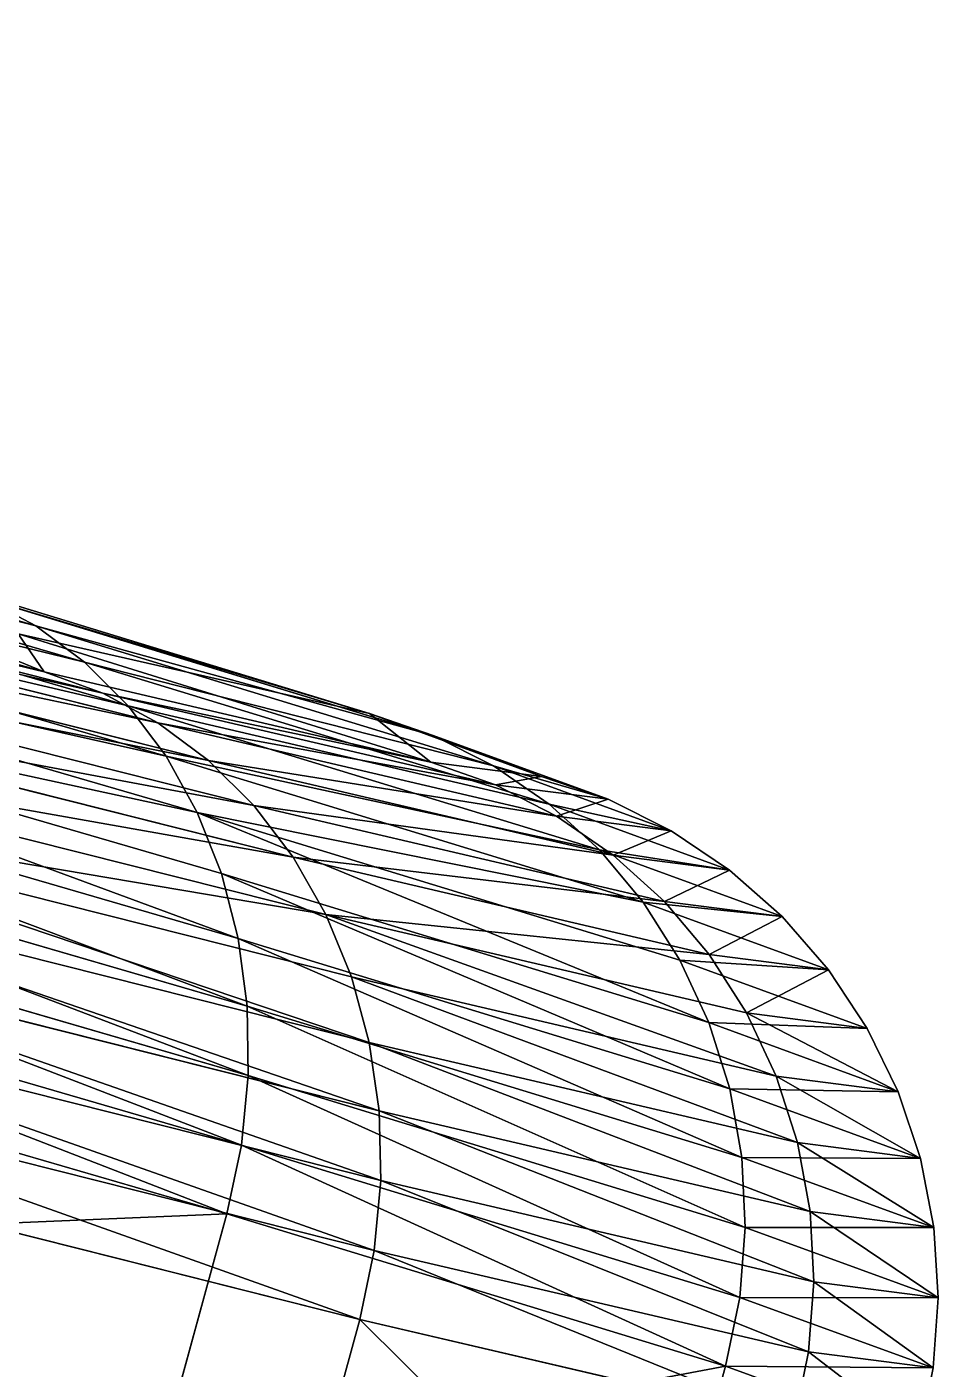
# Model space of a CAD drawing. Header units: millimetres. Extents: x 356.7 to 443, y 110.3 to 191.8.
# Drawn here: x 423.998 to 425.691, y 176.993 to 179.488 of the extents above; entities that cross this region are included whole.
import ezdxf

# ---------------------------------------------------------------- set-up
doc = ezdxf.new("R2010")
doc.units = ezdxf.units.MM

msp = doc.modelspace()

# ---------------------------------------------------------------- linework, layer by layer
at = {"extrusion": (0.263067, 0.964679, 0.013815)}
for p, q in [((424.0143, 178.3744, 69.2298), (422.7016, 178.7562, 67.5627)), ((424.105, 178.307, 69.1639), (422.7726, 178.6946, 67.4717)), ((424.1861, 178.2258, 69.1012), (422.8351, 178.6188, 67.3854)), ((422.8497, 178.5865, 79.0587), (424.0303, 178.2889, 77.3619)), ((422.939, 178.552, 79.1478), (424.1388, 178.2495, 77.4234)), ((424.2564, 178.1321, 69.0428), (422.888, 178.5302, 67.305)), ((423.0222, 178.5016, 79.2352), (424.241, 178.1943, 77.4835)), ((424.6344, 178.2114, 71.2693), (423.8106, 178.4633, 69.3668)), ((423.098, 178.4361, 79.3194), (424.3351, 178.1243, 77.5414)), ((424.3145, 178.0277, 68.9897), (422.9305, 178.4302, 67.2321)), ((424.7528, 178.1708, 71.2314), (423.9156, 178.4267, 69.2978)), ((423.9156, 178.4267, 69.2978), (424.0143, 178.3744, 69.2298)), ((424.8646, 178.1143, 71.1939), (424.0143, 178.3744, 69.2298)), ((424.0143, 178.3744, 69.2298), (424.105, 178.307, 69.1639)), ((423.1651, 178.3568, 79.3988), (424.4195, 178.0405, 77.5959)), ((424.3594, 177.9141, 68.9428), (422.9618, 178.3207, 67.1678)), ((424.0303, 178.2889, 77.3619), (424.1388, 178.2495, 77.4234)), ((424.0303, 178.2889, 77.3619), (424.748, 178.1211, 75.4079)), ((424.105, 178.307, 69.1639), (424.1861, 178.2258, 69.1012)), ((424.9681, 178.0431, 71.1574), (424.105, 178.307, 69.1639)), ((423.2223, 178.2648, 79.4722), (424.4927, 177.9445, 77.6463)), ((424.1388, 178.2495, 77.4234), (424.241, 178.1943, 77.4835)), ((424.1388, 178.2495, 77.4234), (424.8683, 178.079, 75.4375)), ((424.1861, 178.2258, 69.1012), (424.2564, 178.1321, 69.0428)), ((425.0613, 177.9582, 71.1226), (424.1861, 178.2258, 69.1012)), ((424.9541, 178.0947, 73.3298), (424.6344, 178.2114, 71.2693)), ((424.6344, 178.2114, 71.2693), (424.7528, 178.1708, 71.2314)), ((424.3905, 177.7935, 68.903), (422.9813, 178.2034, 67.1133)), ((424.241, 178.1943, 77.4835), (424.3351, 178.1243, 77.5414)), ((424.241, 178.1943, 77.4835), (424.982, 178.0212, 75.4663)), ((423.2685, 178.1618, 79.5382), (424.5535, 177.8379, 77.6915)), ((424.7528, 178.1708, 71.2314), (424.8646, 178.1143, 71.1939)), ((425.0777, 178.0522, 73.3255), (424.7528, 178.1708, 71.2314)), ((425.1427, 177.8611, 71.0901), (424.2564, 178.1321, 69.0428)), ((424.2564, 178.1321, 69.0428), (424.3145, 178.0277, 68.9897)), ((424.3351, 178.1243, 77.5414), (424.4195, 178.0405, 77.5959)), ((424.3351, 178.1243, 77.5414), (425.0872, 177.9485, 75.4939)), ((424.748, 178.1211, 75.4079), (424.8683, 178.079, 75.4375)), ((424.748, 178.1211, 75.4079), (424.9541, 178.0947, 73.3298)), ((424.8646, 178.1143, 71.1939), (424.9681, 178.0431, 71.1574)), ((425.1947, 177.9939, 73.321), (424.8646, 178.1143, 71.1939)), ((425.0777, 178.0522, 73.3255), (424.9541, 178.0947, 73.3298)), ((424.4072, 177.6678, 68.8709), (422.9888, 178.0804, 67.0695)), ((424.8683, 178.079, 75.4375), (424.982, 178.0212, 75.4663)), ((424.8683, 178.079, 75.4375), (425.0777, 178.0522, 73.3255)), ((423.3032, 178.0496, 79.5959), (424.6008, 177.7224, 77.7308)), ((424.4195, 178.0405, 77.5959), (424.4927, 177.9445, 77.6463)), ((424.4195, 178.0405, 77.5959), (425.1821, 177.8623, 75.5198)), ((425.3031, 177.9208, 73.3164), (424.9681, 178.0431, 71.1574)), ((424.9681, 178.0431, 71.1574), (425.0613, 177.9582, 71.1226)), ((425.1947, 177.9939, 73.321), (425.0777, 178.0522, 73.3255)), ((425.211, 177.7535, 71.0604), (424.3145, 178.0277, 68.9897)), ((424.3145, 178.0277, 68.9897), (424.3594, 177.9141, 68.9428)), ((424.982, 178.0212, 75.4663), (425.0872, 177.9485, 75.4939)), ((424.982, 178.0212, 75.4663), (425.1947, 177.9939, 73.321)), ((425.3031, 177.9208, 73.3164), (425.1947, 177.9939, 73.321)), ((424.4091, 177.5392, 68.847), (422.9841, 177.9537, 67.0371)), ((424.4927, 177.9445, 77.6463), (424.5535, 177.8379, 77.6915)), ((424.4927, 177.9445, 77.6463), (425.2651, 177.764, 75.5436)), ((425.401, 177.8342, 73.3119), (425.0613, 177.9582, 71.1226)), ((425.0613, 177.9582, 71.1226), (425.1427, 177.8611, 71.0901)), ((425.0872, 177.9485, 75.4939), (425.1821, 177.8623, 75.5198)), ((425.0872, 177.9485, 75.4939), (425.3031, 177.9208, 73.3164)), ((423.3255, 177.9301, 79.6441), (424.6339, 177.6002, 77.7636)), ((425.2648, 177.6373, 71.034), (424.3594, 177.9141, 68.9428)), ((424.3594, 177.9141, 68.9428), (424.3905, 177.7935, 68.903)), ((425.401, 177.8342, 73.3119), (425.3031, 177.9208, 73.3164)), ((425.1427, 177.8611, 71.0901), (425.211, 177.7535, 71.0604)), ((425.4868, 177.7355, 73.3074), (425.1427, 177.8611, 71.0901)), ((425.1821, 177.8623, 75.5198), (425.2651, 177.764, 75.5436)), ((425.1821, 177.8623, 75.5198), (425.401, 177.8342, 73.3119)), ((424.5535, 177.8379, 77.6915), (424.6008, 177.7224, 77.7308)), ((424.5535, 177.8379, 77.6915), (425.3347, 177.6553, 75.5647)), ((424.3963, 177.4099, 68.8317), (422.9672, 177.8256, 67.0167)), ((425.4868, 177.7355, 73.3074), (425.401, 177.8342, 73.3119)), ((423.3352, 177.8053, 79.682), (424.6522, 177.4732, 77.7893)), ((424.3905, 177.7935, 68.903), (424.4072, 177.6678, 68.8709)), ((425.3034, 177.5143, 71.0115), (424.3905, 177.7935, 68.903)), ((425.2651, 177.764, 75.5436), (425.3347, 177.6553, 75.5647)), ((425.2651, 177.764, 75.5436), (425.4868, 177.7355, 73.3074)), ((425.211, 177.7535, 71.0604), (425.2648, 177.6373, 71.034)), ((425.559, 177.6265, 73.303), (425.211, 177.7535, 71.0604)), ((425.559, 177.6265, 73.303), (425.4868, 177.7355, 73.3074)), ((424.6008, 177.7224, 77.7308), (424.6339, 177.6002, 77.7636)), ((424.6008, 177.7224, 77.7308), (425.3898, 177.538, 75.583)), ((424.369, 177.2821, 68.8254), (422.9385, 177.6982, 67.0087)), ((423.3321, 177.6773, 79.709), (424.6553, 177.3437, 77.8074)), ((425.326, 177.3868, 70.9931), (424.4072, 177.6678, 68.8709)), ((424.4072, 177.6678, 68.8709), (424.4091, 177.5392, 68.847)), ((425.2648, 177.6373, 71.034), (425.3034, 177.5143, 71.0115)), ((425.6163, 177.509, 73.2989), (425.2648, 177.6373, 71.034)), ((425.3347, 177.6553, 75.5647), (425.3898, 177.538, 75.583)), ((425.3347, 177.6553, 75.5647), (425.559, 177.6265, 73.303)), ((425.6163, 177.509, 73.2989), (425.559, 177.6265, 73.303)), ((424.6339, 177.6002, 77.7636), (424.6522, 177.4732, 77.7893)), ((424.6339, 177.6002, 77.7636), (425.4294, 177.4143, 75.598)), ((423.3163, 177.5484, 79.7247), (424.6432, 177.2139, 77.8176)), ((424.4091, 177.5392, 68.847), (424.3963, 177.4099, 68.8317)), ((425.3323, 177.2569, 70.9792), (424.4091, 177.5392, 68.847)), ((425.3898, 177.538, 75.583), (425.4294, 177.4143, 75.598)), ((425.3898, 177.538, 75.583), (425.6163, 177.509, 73.2989)), ((425.6577, 177.385, 73.295), (425.3034, 177.5143, 71.0115)), ((425.3034, 177.5143, 71.0115), (425.326, 177.3868, 70.9931)), ((425.6577, 177.385, 73.295), (425.6163, 177.509, 73.2989)), ((424.6522, 177.4732, 77.7893), (424.6553, 177.3437, 77.8074)), ((424.6522, 177.4732, 77.7893), (425.4528, 177.2861, 75.6096)), ((423.2879, 177.4208, 79.7288), (424.6161, 177.0859, 77.8199)), ((425.4294, 177.4143, 75.598), (425.4528, 177.2861, 75.6096)), ((425.4294, 177.4143, 75.598), (425.6577, 177.385, 73.295)), ((424.3963, 177.4099, 68.8317), (424.369, 177.2821, 68.8254)), ((425.3221, 177.1268, 70.97), (424.3963, 177.4099, 68.8317)), ((425.6827, 177.2566, 73.2915), (425.326, 177.3868, 70.9931)), ((425.326, 177.3868, 70.9931), (425.3323, 177.2569, 70.9792)), ((425.6827, 177.2566, 73.2915), (425.6577, 177.385, 73.295)), ((424.6553, 177.3437, 77.8074), (424.6432, 177.2139, 77.8176)), ((424.6553, 177.3437, 77.8074), (425.4597, 177.1557, 75.6174)), ((424.2375, 176.7998, 68.8185), (424.369, 177.2821, 68.8254)), ((425.2957, 176.9988, 70.9657), (424.369, 177.2821, 68.8254)), ((425.4528, 177.2861, 75.6096), (425.4597, 177.1557, 75.6174)), ((425.4528, 177.2861, 75.6096), (425.6827, 177.2566, 73.2915)), ((425.3323, 177.2569, 70.9792), (425.3221, 177.1268, 70.97)), ((425.6906, 177.1261, 73.2885), (425.3323, 177.2569, 70.9792)), ((425.6906, 177.1261, 73.2885), (425.6827, 177.2566, 73.2915)), ((424.6432, 177.2139, 77.8176), (424.6161, 177.0859, 77.8199)), ((424.6432, 177.2139, 77.8176), (425.4499, 177.0253, 75.6215)), ((425.4597, 177.1557, 75.6174), (425.4499, 177.0253, 75.6215)), ((425.4597, 177.1557, 75.6174), (425.6906, 177.1261, 73.2885)), ((425.3221, 177.1268, 70.97), (425.2957, 176.9988, 70.9657)), ((425.6815, 176.9956, 73.2859), (425.3221, 177.1268, 70.97)), ((425.6815, 176.9956, 73.2859), (425.6906, 177.1261, 73.2885)), ((424.4846, 176.6036, 77.813), (424.6161, 177.0859, 77.8199)), ((424.6161, 177.0859, 77.8199), (425.4236, 176.8972, 75.6216)), ((425.4499, 177.0253, 75.6215), (425.4236, 176.8972, 75.6216)), ((425.4499, 177.0253, 75.6215), (425.6815, 176.9956, 73.2859)), ((425.1642, 176.5164, 70.9588), (425.2957, 176.9988, 70.9657)), ((425.6554, 176.8675, 73.2838), (425.2957, 176.9988, 70.9657)), ((425.6554, 176.8675, 73.2838), (425.6815, 176.9956, 73.2859))]:
    msp.add_line(p, q, dxfattribs=at)

# ---------------------------------------------------------------- meshes
at = {"color": 160, "true_color": 0x3232ff}
mesh = msp.add_polyface(dxfattribs=at)
corners = [(409.8436, 182.1784, 75.9058), (409.7299, 182.2687, 71.7672), (409.5239, 182.2951, 73.8453), (410.6673, 181.9265, 77.8083), (410.4966, 182.0303, 73.8128), (410.776, 181.9283, 75.6135), (411.9389, 181.5567, 79.4232), (411.4959, 181.7082, 77.2762), (412.6071, 181.385, 78.6874), (413.5716, 181.094, 80.6404), (414.034, 180.9806, 79.7512), (415.4543, 180.57, 81.3769), (415.6793, 180.5227, 80.3949), (417.4586, 180.0205, 81.5826), (417.4309, 180.0425, 80.5746), (419.4479, 179.4829, 81.2435), (419.1694, 179.5727, 80.2783), (420.7764, 179.1452, 79.5259), (421.2867, 178.9938, 80.3826), (422.1423, 178.7893, 78.3689), (422.8497, 178.5865, 79.0587), (423.174, 178.5292, 76.886), (424.0303, 178.2889, 77.3619), (423.8013, 178.3826, 75.1784), (423.9814, 178.3595, 73.3623), (424.748, 178.1211, 75.4079), (410.4477, 182.1009, 69.8132), (410.6767, 182.0072, 71.9967), (411.6283, 181.8033, 68.1164), (411.3039, 181.8606, 70.2891), (412.3357, 181.6005, 68.8062), (413.1912, 181.396, 66.7925), (413.7016, 181.2446, 67.6492), (415.03, 180.9069, 65.9316), (415.3085, 180.8171, 66.8969), (417.0194, 180.3693, 65.5925), (417.0471, 180.3473, 66.6005), (418.7987, 179.8671, 66.7803), (419.0237, 179.8198, 65.7982), (420.444, 179.4092, 67.424), (420.9063, 179.2958, 66.5348), (421.8709, 179.0048, 68.4877), (422.5391, 178.8331, 67.7519), (422.9821, 178.6816, 69.899), (423.8106, 178.4633, 69.3668), (423.702, 178.4615, 71.5616), (424.6344, 178.2114, 71.2693), (424.9541, 178.0947, 73.3298)]
mesh.append_faces([[corners[k] for k in face] for face in [(0, 1, 2), (46, 25, 47)]], dxfattribs={"vtx0": -1, "color": 160})
mesh.append_faces([[corners[k] for k in face] for face in [(4, 3, 5), (5, 6, 7), (7, 6, 8), (8, 9, 10), (10, 11, 12), (12, 13, 14), (14, 15, 16), (16, 15, 17), (17, 18, 19), (19, 20, 21), (21, 22, 23), (23, 22, 24), (26, 27, 28), (28, 30, 31), (31, 32, 33), (33, 34, 35), (35, 37, 38), (38, 39, 40), (40, 41, 42), (42, 43, 44), (44, 24, 46)]], dxfattribs={"vtx0": -1, "vtx1": -1, "color": 160})
mesh.append_faces([[corners[k] for k in face] for face in [(1, 3, 4), (46, 24, 25)]], dxfattribs={"vtx0": -1, "vtx1": -1, "vtx2": -1, "color": 160})
mesh.append_faces([[corners[k] for k in face] for face in [(1, 0, 3), (5, 3, 6), (8, 6, 9), (10, 9, 11), (12, 11, 13), (14, 13, 15), (17, 15, 18), (19, 18, 20), (21, 20, 22), (24, 22, 25), (4, 26, 1), (26, 4, 27), (28, 27, 29), (28, 29, 30), (31, 30, 32), (33, 32, 34), (35, 34, 36), (35, 36, 37), (38, 37, 39), (40, 39, 41), (42, 41, 43), (44, 43, 45), (44, 45, 24)]], dxfattribs={"vtx0": -1, "vtx2": -1, "color": 160})
at = {"color": 9, "true_color": 0xc6c6c6}
mesh = msp.add_polyface(dxfattribs=at)
corners = [(408.5246, 180.9793, 76.1748), (408.3967, 181.0809, 71.519), (408.1649, 181.1106, 73.8568), (409.4513, 180.696, 78.3152), (409.2042, 180.8922, 69.3207), (410.8818, 180.2799, 80.1319), (410.5324, 180.5573, 67.4118), (412.7186, 179.7594, 81.5013), (412.2907, 180.0992, 65.9224), (412.704, 179.875, 73.7052), (412.8756, 179.8124, 74.8109), (414.8366, 179.1699, 82.3299), (413.3176, 179.6772, 75.832), (414, 179.4787, 76.6986), (414.8763, 179.2304, 77.3518), (417.0915, 178.5517, 82.5613), (415.8866, 178.9492, 77.7471), (416.9622, 178.6543, 77.8575), (419.3294, 177.9469, 82.1798), (418.0298, 178.3658, 77.6755), (419.0167, 178.1033, 77.2135), (419.8554, 177.8847, 76.503), (421.3981, 177.3966, 81.2113), (420.489, 177.725, 75.5924), (420.8742, 177.635, 74.5437), (420.9848, 177.6208, 73.4285), (412.8146, 179.8608, 72.5899), (414.3593, 179.5489, 64.9539), (413.1998, 179.7708, 71.5413), (413.8333, 179.611, 70.6307), (414.6721, 179.3925, 69.9202), (416.5973, 178.9441, 64.5724), (415.6589, 179.13, 69.4582), (416.7265, 178.8415, 69.2762), (417.8022, 178.5466, 69.3866), (418.8522, 178.3259, 64.8038), (418.8125, 178.2654, 69.7819), (419.6888, 178.0171, 70.4351), (420.9702, 177.7364, 65.6324), (420.3711, 177.8186, 71.3017), (420.8132, 177.6834, 72.3227), (423.1564, 176.9385, 79.7219), (422.807, 177.2159, 67.0018), (424.2375, 176.7998, 68.8185), (424.4846, 176.6036, 77.813), (425.2921, 176.4149, 75.6147), (425.1642, 176.5164, 70.9588), (425.5239, 176.3851, 73.2769)]
mesh.append_faces([[corners[k] for k in face] for face in [(0, 1, 2), (46, 45, 47)]], dxfattribs={"vtx0": -1, "color": 9})
mesh.append_faces([[corners[k] for k in face] for face in [(1, 3, 4), (4, 5, 6), (6, 7, 8), (9, 7, 10), (10, 11, 12), (12, 11, 13), (13, 11, 14), (14, 15, 16), (16, 15, 17), (17, 18, 19), (19, 18, 20), (20, 18, 21), (21, 22, 23), (23, 22, 24), (24, 22, 25), (8, 26, 27), (26, 8, 9), (27, 30, 31), (31, 34, 35), (35, 37, 38), (38, 41, 42), (42, 41, 43), (43, 45, 46)]], dxfattribs={"vtx0": -1, "vtx1": -1, "color": 9})
mesh.append_faces([[corners[k] for k in face] for face in [(8, 7, 9), (38, 25, 22)]], dxfattribs={"vtx0": -1, "vtx1": -1, "vtx2": -1, "color": 9})
mesh.append_faces([[corners[k] for k in face] for face in [(1, 0, 3), (4, 3, 5), (6, 5, 7), (10, 7, 11), (14, 11, 15), (17, 15, 18), (21, 18, 22), (27, 26, 28), (27, 28, 29), (27, 29, 30), (31, 30, 32), (31, 32, 33), (31, 33, 34), (35, 34, 36), (35, 36, 37), (38, 37, 39), (38, 39, 40), (38, 40, 25), (38, 22, 41), (43, 41, 44), (43, 44, 45)]], dxfattribs={"vtx0": -1, "vtx2": -1, "color": 9})
at = {"color": 160, "true_color": 0x3232ff}
mesh = msp.add_polyface(dxfattribs=at)
corners = [(423.9156, 178.4267, 69.2978), (422.7016, 178.7562, 67.5627), (422.6233, 178.8027, 67.6566), (424.0143, 178.3744, 69.2298)]
mesh.append_faces([[corners[k] for k in face] for face in [(0, 1, 2), (1, 0, 3)]], dxfattribs={"vtx0": -1, "color": 160})
mesh = msp.add_polyface(dxfattribs=at)
corners = [(424.0143, 178.3744, 69.2298), (422.7726, 178.6946, 67.4717), (422.7016, 178.7562, 67.5627), (424.105, 178.307, 69.1639)]
mesh.append_faces([[corners[k] for k in face] for face in [(0, 1, 2), (1, 0, 3)]], dxfattribs={"vtx0": -1, "color": 160})
mesh = msp.add_polyface(dxfattribs=at)
corners = [(424.105, 178.307, 69.1639), (422.8351, 178.6188, 67.3854), (422.7726, 178.6946, 67.4717), (424.1861, 178.2258, 69.1012)]
mesh.append_faces([[corners[k] for k in face] for face in [(0, 1, 2), (1, 0, 3)]], dxfattribs={"vtx0": -1, "color": 160})
mesh = msp.add_polyface(dxfattribs=at)
corners = [(424.1861, 178.2258, 69.1012), (422.888, 178.5302, 67.305), (422.8351, 178.6188, 67.3854), (424.2564, 178.1321, 69.0428)]
mesh.append_faces([[corners[k] for k in face] for face in [(0, 1, 2), (1, 0, 3)]], dxfattribs={"vtx0": -1, "color": 160})
mesh = msp.add_polyface(dxfattribs=at)
corners = [(422.939, 178.552, 79.1478), (424.0303, 178.2889, 77.3619), (422.8497, 178.5865, 79.0587), (424.1388, 178.2495, 77.4234)]
mesh.append_faces([[corners[k] for k in face] for face in [(0, 1, 2), (1, 0, 3)]], dxfattribs={"vtx0": -1, "color": 160})
mesh = msp.add_polyface(dxfattribs=at)
corners = [(423.0222, 178.5016, 79.2352), (424.1388, 178.2495, 77.4234), (422.939, 178.552, 79.1478), (424.241, 178.1943, 77.4835)]
mesh.append_faces([[corners[k] for k in face] for face in [(0, 1, 2), (1, 0, 3)]], dxfattribs={"vtx0": -1, "color": 160})
mesh = msp.add_polyface(dxfattribs=at)
corners = [(424.2564, 178.1321, 69.0428), (422.9305, 178.4302, 67.2321), (422.888, 178.5302, 67.305), (424.3145, 178.0277, 68.9897)]
mesh.append_faces([[corners[k] for k in face] for face in [(0, 1, 2), (1, 0, 3)]], dxfattribs={"vtx0": -1, "color": 160})
mesh = msp.add_polyface(dxfattribs=at)
corners = [(423.098, 178.4361, 79.3194), (424.241, 178.1943, 77.4835), (423.0222, 178.5016, 79.2352), (424.3351, 178.1243, 77.5414)]
mesh.append_faces([[corners[k] for k in face] for face in [(0, 1, 2), (1, 0, 3)]], dxfattribs={"vtx0": -1, "color": 160})
mesh = msp.add_polyface(dxfattribs=at)
corners = [(424.6344, 178.2114, 71.2693), (423.9156, 178.4267, 69.2978), (423.8106, 178.4633, 69.3668), (424.7528, 178.1708, 71.2314)]
mesh.append_faces([[corners[k] for k in face] for face in [(0, 1, 2), (1, 0, 3)]], dxfattribs={"vtx0": -1, "color": 160})
mesh = msp.add_polyface(dxfattribs=at)
corners = [(423.1651, 178.3568, 79.3988), (424.3351, 178.1243, 77.5414), (423.098, 178.4361, 79.3194), (424.4195, 178.0405, 77.5959)]
mesh.append_faces([[corners[k] for k in face] for face in [(0, 1, 2), (1, 0, 3)]], dxfattribs={"vtx0": -1, "color": 160})
mesh = msp.add_polyface(dxfattribs=at)
corners = [(424.3145, 178.0277, 68.9897), (422.9618, 178.3207, 67.1678), (422.9305, 178.4302, 67.2321), (424.3594, 177.9141, 68.9428)]
mesh.append_faces([[corners[k] for k in face] for face in [(0, 1, 2), (1, 0, 3)]], dxfattribs={"vtx0": -1, "color": 160})
mesh = msp.add_polyface(dxfattribs=at)
corners = [(424.7528, 178.1708, 71.2314), (424.0143, 178.3744, 69.2298), (423.9156, 178.4267, 69.2978), (424.8646, 178.1143, 71.1939)]
mesh.append_faces([[corners[k] for k in face] for face in [(0, 1, 2), (1, 0, 3)]], dxfattribs={"vtx0": -1, "color": 160})
mesh = msp.add_polyface(dxfattribs=at)
corners = [(424.8646, 178.1143, 71.1939), (424.105, 178.307, 69.1639), (424.0143, 178.3744, 69.2298), (424.9681, 178.0431, 71.1574)]
mesh.append_faces([[corners[k] for k in face] for face in [(0, 1, 2), (1, 0, 3)]], dxfattribs={"vtx0": -1, "color": 160})
mesh = msp.add_polyface(dxfattribs=at)
corners = [(423.2223, 178.2648, 79.4722), (424.4195, 178.0405, 77.5959), (423.1651, 178.3568, 79.3988), (424.4927, 177.9445, 77.6463)]
mesh.append_faces([[corners[k] for k in face] for face in [(0, 1, 2), (1, 0, 3)]], dxfattribs={"vtx0": -1, "color": 160})
mesh = msp.add_polyface(dxfattribs=at)
corners = [(424.3905, 177.7935, 68.903), (422.9618, 178.3207, 67.1678), (424.3594, 177.9141, 68.9428), (422.9813, 178.2034, 67.1133)]
mesh.append_faces([[corners[k] for k in face] for face in [(0, 1, 2), (1, 0, 3)]], dxfattribs={"vtx0": -1, "color": 160})
mesh = msp.add_polyface(dxfattribs=at)
corners = [(424.1388, 178.2495, 77.4234), (424.748, 178.1211, 75.4079), (424.0303, 178.2889, 77.3619), (424.8683, 178.079, 75.4375)]
mesh.append_faces([[corners[k] for k in face] for face in [(0, 1, 2), (1, 0, 3)]], dxfattribs={"vtx0": -1, "color": 160})
mesh = msp.add_polyface(dxfattribs=at)
corners = [(424.9681, 178.0431, 71.1574), (424.1861, 178.2258, 69.1012), (424.105, 178.307, 69.1639), (425.0613, 177.9582, 71.1226)]
mesh.append_faces([[corners[k] for k in face] for face in [(0, 1, 2), (1, 0, 3)]], dxfattribs={"vtx0": -1, "color": 160})
mesh = msp.add_polyface(dxfattribs=at)
corners = [(423.2685, 178.1618, 79.5382), (424.4927, 177.9445, 77.6463), (423.2223, 178.2648, 79.4722), (424.5535, 177.8379, 77.6915)]
mesh.append_faces([[corners[k] for k in face] for face in [(0, 1, 2), (1, 0, 3)]], dxfattribs={"vtx0": -1, "color": 160})
mesh = msp.add_polyface(dxfattribs=at)
corners = [(424.241, 178.1943, 77.4835), (424.8683, 178.079, 75.4375), (424.1388, 178.2495, 77.4234), (424.982, 178.0212, 75.4663)]
mesh.append_faces([[corners[k] for k in face] for face in [(0, 1, 2), (1, 0, 3)]], dxfattribs={"vtx0": -1, "color": 160})
mesh = msp.add_polyface(dxfattribs=at)
corners = [(425.0613, 177.9582, 71.1226), (424.2564, 178.1321, 69.0428), (424.1861, 178.2258, 69.1012), (425.1427, 177.8611, 71.0901)]
mesh.append_faces([[corners[k] for k in face] for face in [(0, 1, 2), (1, 0, 3)]], dxfattribs={"vtx0": -1, "color": 160})
mesh = msp.add_polyface(dxfattribs=at)
corners = [(424.9541, 178.0947, 73.3298), (424.7528, 178.1708, 71.2314), (424.6344, 178.2114, 71.2693), (425.0777, 178.0522, 73.3255)]
mesh.append_faces([[corners[k] for k in face] for face in [(0, 1, 2), (1, 0, 3)]], dxfattribs={"vtx0": -1, "color": 160})
mesh = msp.add_polyface(dxfattribs=at)
corners = [(424.4072, 177.6678, 68.8709), (422.9813, 178.2034, 67.1133), (424.3905, 177.7935, 68.903), (422.9888, 178.0804, 67.0695)]
mesh.append_faces([[corners[k] for k in face] for face in [(0, 1, 2), (1, 0, 3)]], dxfattribs={"vtx0": -1, "color": 160})
mesh = msp.add_polyface(dxfattribs=at)
corners = [(424.3351, 178.1243, 77.5414), (424.982, 178.0212, 75.4663), (424.241, 178.1943, 77.4835), (425.0872, 177.9485, 75.4939)]
mesh.append_faces([[corners[k] for k in face] for face in [(0, 1, 2), (1, 0, 3)]], dxfattribs={"vtx0": -1, "color": 160})
mesh = msp.add_polyface(dxfattribs=at)
corners = [(423.3032, 178.0496, 79.5959), (424.5535, 177.8379, 77.6915), (423.2685, 178.1618, 79.5382), (424.6008, 177.7224, 77.7308)]
mesh.append_faces([[corners[k] for k in face] for face in [(0, 1, 2), (1, 0, 3)]], dxfattribs={"vtx0": -1, "color": 160})
mesh = msp.add_polyface(dxfattribs=at)
corners = [(425.0777, 178.0522, 73.3255), (424.8646, 178.1143, 71.1939), (424.7528, 178.1708, 71.2314), (425.1947, 177.9939, 73.321)]
mesh.append_faces([[corners[k] for k in face] for face in [(0, 1, 2), (1, 0, 3)]], dxfattribs={"vtx0": -1, "color": 160})
mesh = msp.add_polyface(dxfattribs=at)
corners = [(425.1427, 177.8611, 71.0901), (424.3145, 178.0277, 68.9897), (424.2564, 178.1321, 69.0428), (425.211, 177.7535, 71.0604)]
mesh.append_faces([[corners[k] for k in face] for face in [(0, 1, 2), (1, 0, 3)]], dxfattribs={"vtx0": -1, "color": 160})
mesh = msp.add_polyface(dxfattribs=at)
corners = [(424.4195, 178.0405, 77.5959), (425.0872, 177.9485, 75.4939), (424.3351, 178.1243, 77.5414), (425.1821, 177.8623, 75.5198)]
mesh.append_faces([[corners[k] for k in face] for face in [(0, 1, 2), (1, 0, 3)]], dxfattribs={"vtx0": -1, "color": 160})
mesh = msp.add_polyface(dxfattribs=at)
corners = [(424.8683, 178.079, 75.4375), (424.9541, 178.0947, 73.3298), (424.748, 178.1211, 75.4079), (425.0777, 178.0522, 73.3255)]
mesh.append_faces([[corners[k] for k in face] for face in [(0, 1, 2), (1, 0, 3)]], dxfattribs={"vtx0": -1, "color": 160})
mesh = msp.add_polyface(dxfattribs=at)
corners = [(425.1947, 177.9939, 73.321), (424.9681, 178.0431, 71.1574), (424.8646, 178.1143, 71.1939), (425.3031, 177.9208, 73.3164)]
mesh.append_faces([[corners[k] for k in face] for face in [(0, 1, 2), (1, 0, 3)]], dxfattribs={"vtx0": -1, "color": 160})
mesh = msp.add_polyface(dxfattribs=at)
corners = [(424.4091, 177.5392, 68.847), (422.9888, 178.0804, 67.0695), (424.4072, 177.6678, 68.8709), (422.9841, 177.9537, 67.0371)]
mesh.append_faces([[corners[k] for k in face] for face in [(0, 1, 2), (1, 0, 3)]], dxfattribs={"vtx0": -1, "color": 160})
mesh = msp.add_polyface(dxfattribs=at)
corners = [(424.982, 178.0212, 75.4663), (425.0777, 178.0522, 73.3255), (424.8683, 178.079, 75.4375), (425.1947, 177.9939, 73.321)]
mesh.append_faces([[corners[k] for k in face] for face in [(0, 1, 2), (1, 0, 3)]], dxfattribs={"vtx0": -1, "color": 160})
mesh = msp.add_polyface(dxfattribs=at)
corners = [(424.6339, 177.6002, 77.7636), (423.3032, 178.0496, 79.5959), (423.3255, 177.9301, 79.6441), (424.6008, 177.7224, 77.7308)]
mesh.append_faces([[corners[k] for k in face] for face in [(0, 1, 2), (1, 0, 3)]], dxfattribs={"vtx0": -1, "color": 160})
mesh = msp.add_polyface(dxfattribs=at)
corners = [(424.4927, 177.9445, 77.6463), (425.1821, 177.8623, 75.5198), (424.4195, 178.0405, 77.5959), (425.2651, 177.764, 75.5436)]
mesh.append_faces([[corners[k] for k in face] for face in [(0, 1, 2), (1, 0, 3)]], dxfattribs={"vtx0": -1, "color": 160})
mesh = msp.add_polyface(dxfattribs=at)
corners = [(425.3031, 177.9208, 73.3164), (425.0613, 177.9582, 71.1226), (424.9681, 178.0431, 71.1574), (425.401, 177.8342, 73.3119)]
mesh.append_faces([[corners[k] for k in face] for face in [(0, 1, 2), (1, 0, 3)]], dxfattribs={"vtx0": -1, "color": 160})
mesh = msp.add_polyface(dxfattribs=at)
corners = [(425.2648, 177.6373, 71.034), (424.3145, 178.0277, 68.9897), (425.211, 177.7535, 71.0604), (424.3594, 177.9141, 68.9428)]
mesh.append_faces([[corners[k] for k in face] for face in [(0, 1, 2), (1, 0, 3)]], dxfattribs={"vtx0": -1, "color": 160})
mesh = msp.add_polyface(dxfattribs=at)
corners = [(425.0872, 177.9485, 75.4939), (425.1947, 177.9939, 73.321), (424.982, 178.0212, 75.4663), (425.3031, 177.9208, 73.3164)]
mesh.append_faces([[corners[k] for k in face] for face in [(0, 1, 2), (1, 0, 3)]], dxfattribs={"vtx0": -1, "color": 160})
mesh = msp.add_polyface(dxfattribs=at)
corners = [(424.3963, 177.4099, 68.8317), (422.9841, 177.9537, 67.0371), (424.4091, 177.5392, 68.847), (422.9672, 177.8256, 67.0167)]
mesh.append_faces([[corners[k] for k in face] for face in [(0, 1, 2), (1, 0, 3)]], dxfattribs={"vtx0": -1, "color": 160})
mesh = msp.add_polyface(dxfattribs=at)
corners = [(424.5535, 177.8379, 77.6915), (425.2651, 177.764, 75.5436), (424.4927, 177.9445, 77.6463), (425.3347, 177.6553, 75.5647)]
mesh.append_faces([[corners[k] for k in face] for face in [(0, 1, 2), (1, 0, 3)]], dxfattribs={"vtx0": -1, "color": 160})
mesh = msp.add_polyface(dxfattribs=at)
corners = [(425.401, 177.8342, 73.3119), (425.1427, 177.8611, 71.0901), (425.0613, 177.9582, 71.1226), (425.4868, 177.7355, 73.3074)]
mesh.append_faces([[corners[k] for k in face] for face in [(0, 1, 2), (1, 0, 3)]], dxfattribs={"vtx0": -1, "color": 160})
mesh = msp.add_polyface(dxfattribs=at)
corners = [(425.1821, 177.8623, 75.5198), (425.3031, 177.9208, 73.3164), (425.0872, 177.9485, 75.4939), (425.401, 177.8342, 73.3119)]
mesh.append_faces([[corners[k] for k in face] for face in [(0, 1, 2), (1, 0, 3)]], dxfattribs={"vtx0": -1, "color": 160})
mesh = msp.add_polyface(dxfattribs=at)
corners = [(424.6522, 177.4732, 77.7893), (423.3255, 177.9301, 79.6441), (423.3352, 177.8053, 79.682), (424.6339, 177.6002, 77.7636)]
mesh.append_faces([[corners[k] for k in face] for face in [(0, 1, 2), (1, 0, 3)]], dxfattribs={"vtx0": -1, "color": 160})
mesh = msp.add_polyface(dxfattribs=at)
corners = [(425.3034, 177.5143, 71.0115), (424.3594, 177.9141, 68.9428), (425.2648, 177.6373, 71.034), (424.3905, 177.7935, 68.903)]
mesh.append_faces([[corners[k] for k in face] for face in [(0, 1, 2), (1, 0, 3)]], dxfattribs={"vtx0": -1, "color": 160})
mesh = msp.add_polyface(dxfattribs=at)
corners = [(425.4868, 177.7355, 73.3074), (425.211, 177.7535, 71.0604), (425.1427, 177.8611, 71.0901), (425.559, 177.6265, 73.303)]
mesh.append_faces([[corners[k] for k in face] for face in [(0, 1, 2), (1, 0, 3)]], dxfattribs={"vtx0": -1, "color": 160})
mesh = msp.add_polyface(dxfattribs=at)
corners = [(425.2651, 177.764, 75.5436), (425.401, 177.8342, 73.3119), (425.1821, 177.8623, 75.5198), (425.4868, 177.7355, 73.3074)]
mesh.append_faces([[corners[k] for k in face] for face in [(0, 1, 2), (1, 0, 3)]], dxfattribs={"vtx0": -1, "color": 160})
mesh = msp.add_polyface(dxfattribs=at)
corners = [(425.3898, 177.538, 75.583), (424.5535, 177.8379, 77.6915), (424.6008, 177.7224, 77.7308), (425.3347, 177.6553, 75.5647)]
mesh.append_faces([[corners[k] for k in face] for face in [(0, 1, 2), (1, 0, 3)]], dxfattribs={"vtx0": -1, "color": 160})
mesh = msp.add_polyface(dxfattribs=at)
corners = [(424.369, 177.2821, 68.8254), (422.9672, 177.8256, 67.0167), (424.3963, 177.4099, 68.8317), (422.9385, 177.6982, 67.0087)]
mesh.append_faces([[corners[k] for k in face] for face in [(0, 1, 2), (1, 0, 3)]], dxfattribs={"vtx0": -1, "color": 160})
mesh = msp.add_polyface(dxfattribs=at)
corners = [(424.6553, 177.3437, 77.8074), (423.3352, 177.8053, 79.682), (423.3321, 177.6773, 79.709), (424.6522, 177.4732, 77.7893)]
mesh.append_faces([[corners[k] for k in face] for face in [(0, 1, 2), (1, 0, 3)]], dxfattribs={"vtx0": -1, "color": 160})
mesh = msp.add_polyface(dxfattribs=at)
corners = [(425.326, 177.3868, 70.9931), (424.3905, 177.7935, 68.903), (425.3034, 177.5143, 71.0115), (424.4072, 177.6678, 68.8709)]
mesh.append_faces([[corners[k] for k in face] for face in [(0, 1, 2), (1, 0, 3)]], dxfattribs={"vtx0": -1, "color": 160})
mesh = msp.add_polyface(dxfattribs=at)
corners = [(425.3347, 177.6553, 75.5647), (425.4868, 177.7355, 73.3074), (425.2651, 177.764, 75.5436), (425.559, 177.6265, 73.303)]
mesh.append_faces([[corners[k] for k in face] for face in [(0, 1, 2), (1, 0, 3)]], dxfattribs={"vtx0": -1, "color": 160})
mesh = msp.add_polyface(dxfattribs=at)
corners = [(425.2648, 177.6373, 71.034), (425.559, 177.6265, 73.303), (425.6163, 177.509, 73.2989), (425.211, 177.7535, 71.0604)]
mesh.append_faces([[corners[k] for k in face] for face in [(0, 1, 2), (1, 0, 3)]], dxfattribs={"vtx0": -1, "color": 160})
mesh = msp.add_polyface(dxfattribs=at)
corners = [(425.4294, 177.4143, 75.598), (424.6008, 177.7224, 77.7308), (424.6339, 177.6002, 77.7636), (425.3898, 177.538, 75.583)]
mesh.append_faces([[corners[k] for k in face] for face in [(0, 1, 2), (1, 0, 3)]], dxfattribs={"vtx0": -1, "color": 160})
mesh = msp.add_polyface(dxfattribs=at)
corners = [(422.807, 177.2159, 67.0018), (424.369, 177.2821, 68.8254), (424.2375, 176.7998, 68.8185), (422.9385, 177.6982, 67.0087)]
mesh.append_faces([[corners[k] for k in face] for face in [(0, 1, 2), (1, 0, 3)]], dxfattribs={"vtx0": -1, "color": 160})
mesh = msp.add_polyface(dxfattribs=at)
corners = [(424.6432, 177.2139, 77.8176), (423.3321, 177.6773, 79.709), (423.3163, 177.5484, 79.7247), (424.6553, 177.3437, 77.8074)]
mesh.append_faces([[corners[k] for k in face] for face in [(0, 1, 2), (1, 0, 3)]], dxfattribs={"vtx0": -1, "color": 160})
mesh = msp.add_polyface(dxfattribs=at)
corners = [(425.3323, 177.2569, 70.9792), (424.4072, 177.6678, 68.8709), (425.326, 177.3868, 70.9931), (424.4091, 177.5392, 68.847)]
mesh.append_faces([[corners[k] for k in face] for face in [(0, 1, 2), (1, 0, 3)]], dxfattribs={"vtx0": -1, "color": 160})
mesh = msp.add_polyface(dxfattribs=at)
corners = [(425.3034, 177.5143, 71.0115), (425.6163, 177.509, 73.2989), (425.6577, 177.385, 73.295), (425.2648, 177.6373, 71.034)]
mesh.append_faces([[corners[k] for k in face] for face in [(0, 1, 2), (1, 0, 3)]], dxfattribs={"vtx0": -1, "color": 160})
mesh = msp.add_polyface(dxfattribs=at)
corners = [(425.6163, 177.509, 73.2989), (425.3347, 177.6553, 75.5647), (425.3898, 177.538, 75.583), (425.559, 177.6265, 73.303)]
mesh.append_faces([[corners[k] for k in face] for face in [(0, 1, 2), (1, 0, 3)]], dxfattribs={"vtx0": -1, "color": 160})
mesh = msp.add_polyface(dxfattribs=at)
corners = [(425.4528, 177.2861, 75.6096), (424.6339, 177.6002, 77.7636), (424.6522, 177.4732, 77.7893), (425.4294, 177.4143, 75.598)]
mesh.append_faces([[corners[k] for k in face] for face in [(0, 1, 2), (1, 0, 3)]], dxfattribs={"vtx0": -1, "color": 160})
mesh = msp.add_polyface(dxfattribs=at)
corners = [(424.6161, 177.0859, 77.8199), (423.3163, 177.5484, 79.7247), (423.2879, 177.4208, 79.7288), (424.6432, 177.2139, 77.8176)]
mesh.append_faces([[corners[k] for k in face] for face in [(0, 1, 2), (1, 0, 3)]], dxfattribs={"vtx0": -1, "color": 160})
mesh = msp.add_polyface(dxfattribs=at)
corners = [(425.3221, 177.1268, 70.97), (424.4091, 177.5392, 68.847), (425.3323, 177.2569, 70.9792), (424.3963, 177.4099, 68.8317)]
mesh.append_faces([[corners[k] for k in face] for face in [(0, 1, 2), (1, 0, 3)]], dxfattribs={"vtx0": -1, "color": 160})
mesh = msp.add_polyface(dxfattribs=at)
corners = [(425.6577, 177.385, 73.295), (425.3898, 177.538, 75.583), (425.4294, 177.4143, 75.598), (425.6163, 177.509, 73.2989)]
mesh.append_faces([[corners[k] for k in face] for face in [(0, 1, 2), (1, 0, 3)]], dxfattribs={"vtx0": -1, "color": 160})
mesh = msp.add_polyface(dxfattribs=at)
corners = [(425.326, 177.3868, 70.9931), (425.6577, 177.385, 73.295), (425.6827, 177.2566, 73.2915), (425.3034, 177.5143, 71.0115)]
mesh.append_faces([[corners[k] for k in face] for face in [(0, 1, 2), (1, 0, 3)]], dxfattribs={"vtx0": -1, "color": 160})
mesh = msp.add_polyface(dxfattribs=at)
corners = [(425.4597, 177.1557, 75.6174), (424.6522, 177.4732, 77.7893), (424.6553, 177.3437, 77.8074), (425.4528, 177.2861, 75.6096)]
mesh.append_faces([[corners[k] for k in face] for face in [(0, 1, 2), (1, 0, 3)]], dxfattribs={"vtx0": -1, "color": 160})
mesh = msp.add_polyface(dxfattribs=at)
corners = [(424.4846, 176.6036, 77.813), (423.2879, 177.4208, 79.7288), (423.1564, 176.9385, 79.7219), (424.6161, 177.0859, 77.8199)]
mesh.append_faces([[corners[k] for k in face] for face in [(0, 1, 2), (1, 0, 3)]], dxfattribs={"vtx0": -1, "color": 160})
mesh = msp.add_polyface(dxfattribs=at)
corners = [(425.6827, 177.2566, 73.2915), (425.4294, 177.4143, 75.598), (425.4528, 177.2861, 75.6096), (425.6577, 177.385, 73.295)]
mesh.append_faces([[corners[k] for k in face] for face in [(0, 1, 2), (1, 0, 3)]], dxfattribs={"vtx0": -1, "color": 160})
mesh = msp.add_polyface(dxfattribs=at)
corners = [(425.2957, 176.9988, 70.9657), (424.3963, 177.4099, 68.8317), (425.3221, 177.1268, 70.97), (424.369, 177.2821, 68.8254)]
mesh.append_faces([[corners[k] for k in face] for face in [(0, 1, 2), (1, 0, 3)]], dxfattribs={"vtx0": -1, "color": 160})
mesh = msp.add_polyface(dxfattribs=at)
corners = [(425.3323, 177.2569, 70.9792), (425.6827, 177.2566, 73.2915), (425.6906, 177.1261, 73.2885), (425.326, 177.3868, 70.9931)]
mesh.append_faces([[corners[k] for k in face] for face in [(0, 1, 2), (1, 0, 3)]], dxfattribs={"vtx0": -1, "color": 160})
mesh = msp.add_polyface(dxfattribs=at)
corners = [(425.4499, 177.0253, 75.6215), (424.6553, 177.3437, 77.8074), (424.6432, 177.2139, 77.8176), (425.4597, 177.1557, 75.6174)]
mesh.append_faces([[corners[k] for k in face] for face in [(0, 1, 2), (1, 0, 3)]], dxfattribs={"vtx0": -1, "color": 160})
mesh = msp.add_polyface(dxfattribs=at)
corners = [(424.2375, 176.7998, 68.8185), (425.2957, 176.9988, 70.9657), (425.1642, 176.5164, 70.9588), (424.369, 177.2821, 68.8254)]
mesh.append_faces([[corners[k] for k in face] for face in [(0, 1, 2), (1, 0, 3)]], dxfattribs={"vtx0": -1, "color": 160})
mesh = msp.add_polyface(dxfattribs=at)
corners = [(425.6906, 177.1261, 73.2885), (425.4528, 177.2861, 75.6096), (425.4597, 177.1557, 75.6174), (425.6827, 177.2566, 73.2915)]
mesh.append_faces([[corners[k] for k in face] for face in [(0, 1, 2), (1, 0, 3)]], dxfattribs={"vtx0": -1, "color": 160})
mesh = msp.add_polyface(dxfattribs=at)
corners = [(425.3221, 177.1268, 70.97), (425.6906, 177.1261, 73.2885), (425.6815, 176.9956, 73.2859), (425.3323, 177.2569, 70.9792)]
mesh.append_faces([[corners[k] for k in face] for face in [(0, 1, 2), (1, 0, 3)]], dxfattribs={"vtx0": -1, "color": 160})
mesh = msp.add_polyface(dxfattribs=at)
corners = [(422.6755, 176.7336, 66.9949), (424.2375, 176.7998, 68.8185), (424.106, 176.3174, 68.8116), (422.807, 177.2159, 67.0018)]
mesh.append_faces([[corners[k] for k in face] for face in [(0, 1, 2), (1, 0, 3)]], dxfattribs={"vtx0": -1, "color": 160})
mesh = msp.add_polyface(dxfattribs=at)
corners = [(425.4236, 176.8972, 75.6216), (424.6432, 177.2139, 77.8176), (424.6161, 177.0859, 77.8199), (425.4499, 177.0253, 75.6215)]
mesh.append_faces([[corners[k] for k in face] for face in [(0, 1, 2), (1, 0, 3)]], dxfattribs={"vtx0": -1, "color": 160})
mesh = msp.add_polyface(dxfattribs=at)
corners = [(425.6815, 176.9956, 73.2859), (425.4597, 177.1557, 75.6174), (425.4499, 177.0253, 75.6215), (425.6906, 177.1261, 73.2885)]
mesh.append_faces([[corners[k] for k in face] for face in [(0, 1, 2), (1, 0, 3)]], dxfattribs={"vtx0": -1, "color": 160})
mesh = msp.add_polyface(dxfattribs=at)
corners = [(425.2957, 176.9988, 70.9657), (425.6815, 176.9956, 73.2859), (425.6554, 176.8675, 73.2838), (425.3221, 177.1268, 70.97)]
mesh.append_faces([[corners[k] for k in face] for face in [(0, 1, 2), (1, 0, 3)]], dxfattribs={"vtx0": -1, "color": 160})
mesh = msp.add_polyface(dxfattribs=at)
corners = [(425.2921, 176.4149, 75.6147), (424.6161, 177.0859, 77.8199), (424.4846, 176.6036, 77.813), (425.4236, 176.8972, 75.6216)]
mesh.append_faces([[corners[k] for k in face] for face in [(0, 1, 2), (1, 0, 3)]], dxfattribs={"vtx0": -1, "color": 160})
mesh = msp.add_polyface(dxfattribs=at)
corners = [(425.6554, 176.8675, 73.2838), (425.4499, 177.0253, 75.6215), (425.4236, 176.8972, 75.6216), (425.6815, 176.9956, 73.2859)]
mesh.append_faces([[corners[k] for k in face] for face in [(0, 1, 2), (1, 0, 3)]], dxfattribs={"vtx0": -1, "color": 160})
mesh = msp.add_polyface(dxfattribs=at)
corners = [(425.1642, 176.5164, 70.9588), (425.6554, 176.8675, 73.2838), (425.5239, 176.3851, 73.2769), (425.2957, 176.9988, 70.9657)]
mesh.append_faces([[corners[k] for k in face] for face in [(0, 1, 2), (1, 0, 3)]], dxfattribs={"vtx0": -1, "color": 160})

doc.saveas('drawing.dxf')
